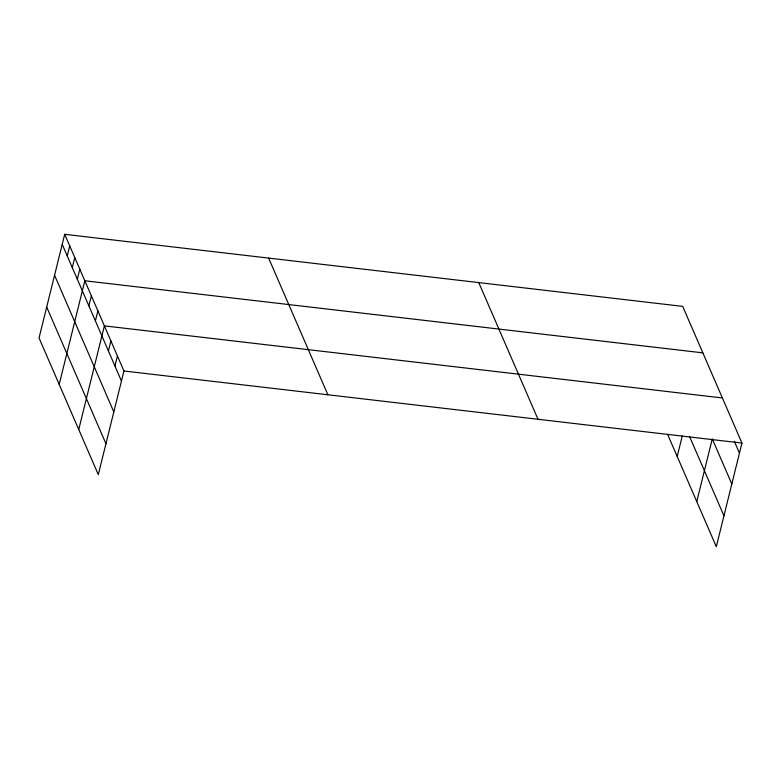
<?xml version="1.0" encoding="UTF-8"?>
<svg xmlns="http://www.w3.org/2000/svg" width="781" height="781" viewBox="0 0 781 781"><rect width="100%" height="100%" fill="white"/><g stroke="black" fill="none" stroke-linecap="round" stroke-linejoin="round"><path stroke-width="1.17" d="M64.696 234.31L39.05 337.939L98.299 474.623L123.945 370.995L64.696 234.31L682.701 306.377L741.95 443.061L716.304 546.69L667.589 434.304M67.244 255.973L69.734 245.927M72.282 267.59L74.771 257.545M77.319 279.207L79.808 269.162M59.2 384.408L84.836 280.779L702.841 352.856M88.868 305.869L91.357 295.814M95.389 320.903L97.879 310.848M78.744 429.511L104.39 325.882L722.396 397.959M108.422 350.972L110.912 340.926M114.944 366.006L117.423 355.96M677.195 456.485L682.291 435.896M696.75 501.587L712.272 438.893L731.817 483.995M123.945 370.995L741.95 443.061M734.345 441.304L739.461 453.117M689.496 436.345L723.948 515.811M478.763 282.595L538.011 419.28M268.635 258.091L327.883 394.776M62.207 244.355L121.455 381.04M54.563 275.234L113.821 411.919M46.694 307.05L105.943 443.735"/></g></svg>
